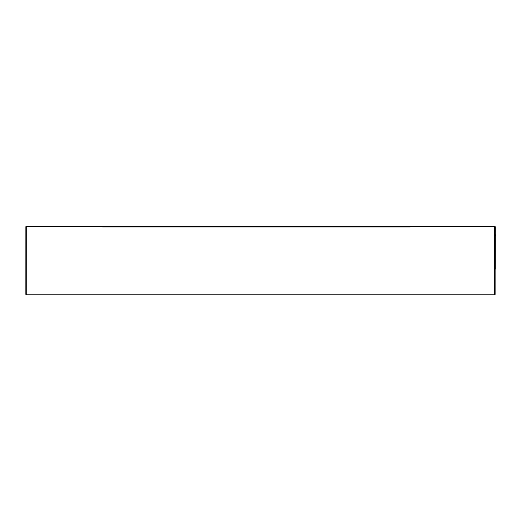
<?xml version="1.0" encoding="UTF-8"?>
<svg xmlns="http://www.w3.org/2000/svg" width="521" height="521" viewBox="0 0 521 521"><rect width="100%" height="100%" fill="white"/><g stroke="black" fill="none" stroke-linecap="round" stroke-linejoin="round"><path stroke-width="0.78" d="M494.891 226.576L494.898 294.463L494.943 226.576L26.115 226.537L26.05 294.45L26.05 226.602L494.943 226.576L494.911 235.049M102.481 226.7L410.06 226.733M26.05 294.45L494.943 294.456M494.93 269.005L494.95 235.069"/></g></svg>
